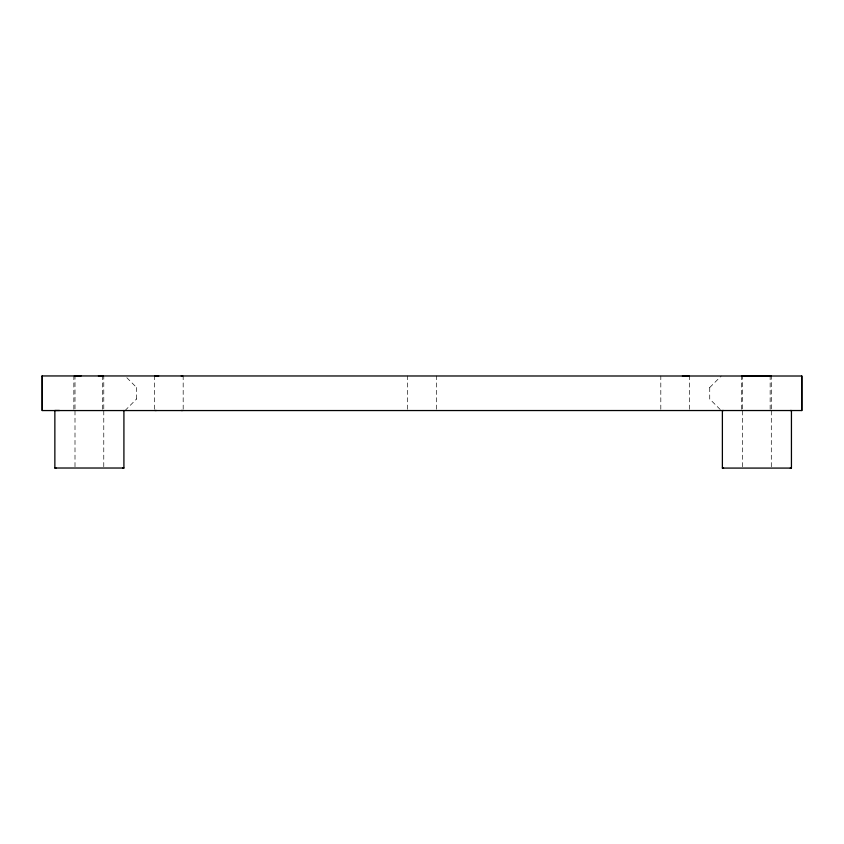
<?xml version="1.0" encoding="UTF-8"?>
<svg xmlns="http://www.w3.org/2000/svg" width="844" height="844" viewBox="0 0 844 844"><rect width="100%" height="100%" fill="white"/><g stroke="black" fill="none" stroke-linecap="round" stroke-linejoin="round"><path stroke-width="0.63" stroke-dasharray="4.22 3.17" d="M73.85 409.277L73.85 375.96M75 466.711L75 410.152M75 408.834L75 375.949M102.62 409.277L102.63 375.96M103.77 466.711L103.78 410.152M103.78 408.834L103.78 375.949M136.58 399.033L136.58 387.459M154.42 409.277L154.441 375.96M183.19 409.277L183.169 375.96M407.61 409.277L407.61 375.96M436.39 409.277L436.39 375.96M660.81 409.287L660.81 376.002M689.58 409.287L689.59 376.002M709.73 387.501L709.73 399.033L720.354 409.656M741.38 409.287L741.38 376.002M742.52 466.774L742.53 410.216M742.53 408.897L742.53 376.013M770.15 409.287L770.15 376.002M771.3 466.774L771.3 410.216M771.3 408.897L771.3 376.013M125.07 410.543L136.58 398.969M709.73 387.523L721.24 376.013M126.843 377.722L136.58 387.523"/><path stroke-width="1.27" d="M42.2 410.479L42.2 375.949L42.2 410.564L801.8 410.532L801.8 376.013L42.2 375.949M123.92 410.479L123.91 468.03L54.86 468.019L54.86 410.479L59.491 410.479M790.258 410.543L791.44 410.543L791.44 468.082L722.38 468.082L722.39 410.543L723.561 410.543M74.346 375.96L81.045 375.96M103.284 375.949L98.41 375.96M154.927 375.96L158.651 375.96M182.673 375.96L181.238 375.96M682.395 376.002L689.094 376.002M741.865 376.002L771.3 376.013M154.927 410.479L156.362 410.479M181.238 410.49L182.673 410.49M54.86 468.019L56.042 468.019M122.739 468.03L123.91 468.03M722.38 468.082L723.561 468.082M790.258 468.093L791.44 468.082M801.8 376.013L801.8 410.564"/></g></svg>
